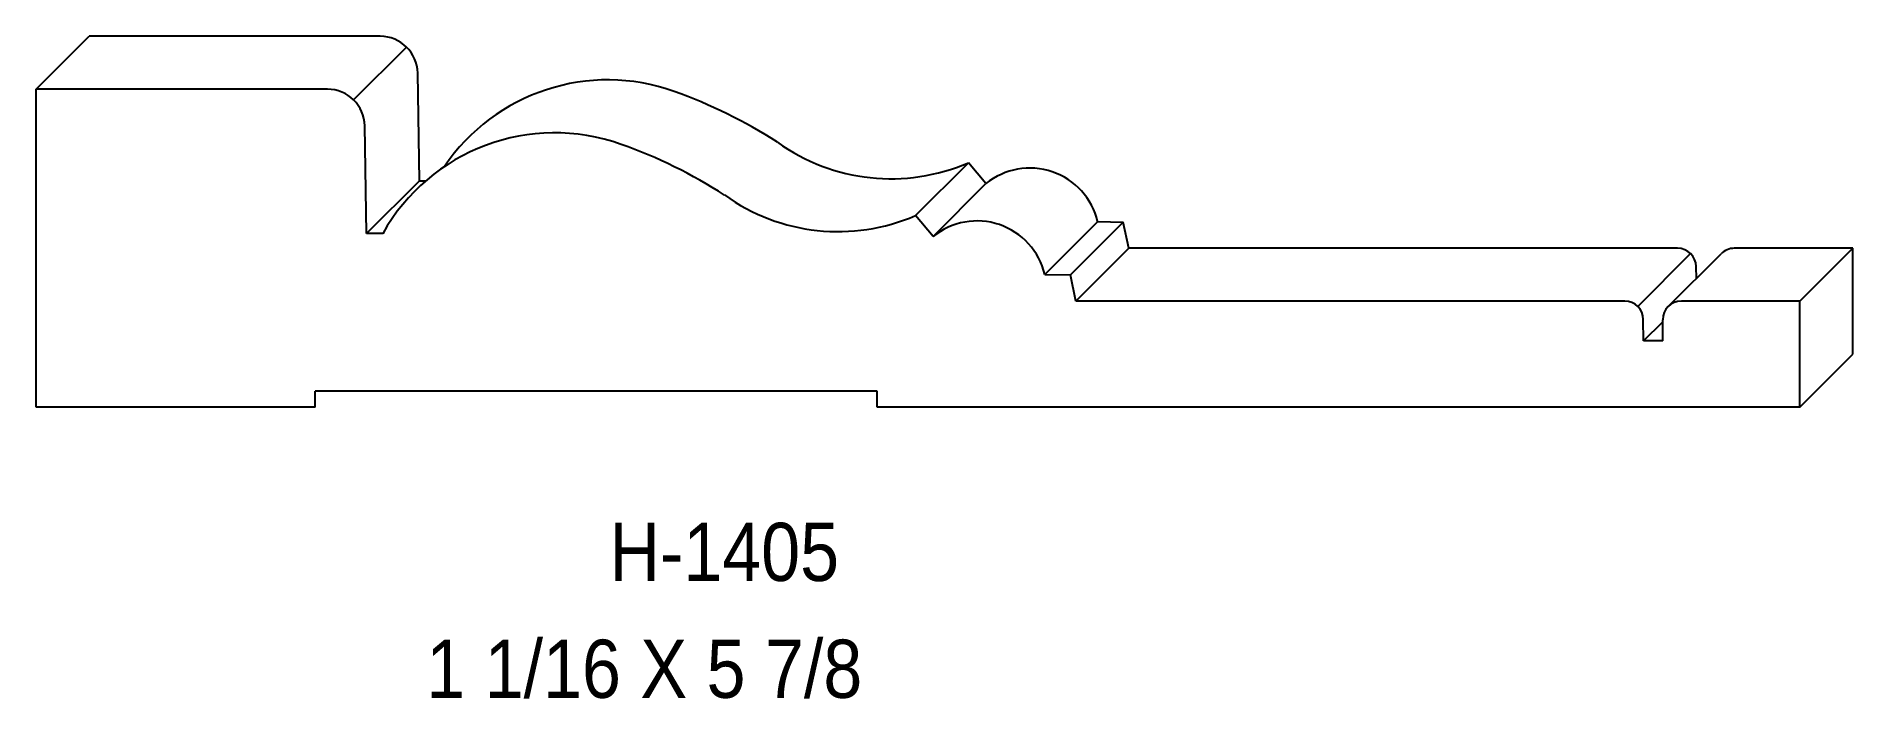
# Model space of a CAD drawing. Extents: x 51.7 to 57.77, y 152.92 to 155.14.
import ezdxf

# ---------------------------------------------------------------- set-up
doc = ezdxf.new("R2010")
doc.units = 0
doc.header["$LTSCALE"] = 5
doc.layers.add('PROFILE', color=7, linetype='CONTINUOUS')
doc.styles.add('TXT', font='TXT', dxfattribs={"height": 3.5})

msp = doc.modelspace()

# ---------------------------------------------------------------- linework, layer by layer
at = {"layer": 'PROFILE', "color": 1, "linetype": 'CONTINUOUS'}
for p, q in [((51.6976, 154.9605), (51.8743, 155.1373)), ((52.8469, 155.1373), (51.8743, 155.1373)), ((52.7578, 154.9247), (52.9345, 155.1014)), ((52.9781, 154.6545), (52.9719, 155.0145)), ((52.6702, 154.9605), (51.6976, 154.9605)), ((51.6976, 153.8981), (51.6976, 154.9605)), ((52.8014, 154.4778), (52.7951, 154.8378)), ((54.6355, 154.5382), (54.8122, 154.715)), ((54.8709, 154.645), (54.8122, 154.715)), ((52.8014, 154.4778), (52.9781, 154.6545)), ((52.9781, 154.6545), (52.9994, 154.6545)), ((54.6942, 154.4682), (54.8709, 154.645)), ((54.6942, 154.4682), (54.6355, 154.5382)), ((52.8552, 154.4778), (52.8014, 154.4778)), ((55.0674, 154.3414), (55.2442, 154.5181)), ((55.1529, 154.3399), (55.3296, 154.5167)), ((55.2442, 154.5181), (55.3296, 154.5167)), ((55.348, 154.429), (55.3296, 154.5167)), ((55.1713, 154.2522), (55.348, 154.429)), ((57.1821, 154.429), (55.348, 154.429)), ((57.0489, 154.2345), (57.2256, 154.4112)), ((57.151, 154.2345), (57.3274, 154.4108)), ((57.767, 154.429), (57.3712, 154.429)), ((57.5903, 154.2522), (57.767, 154.429)), ((57.767, 154.0748), (57.767, 154.429)), ((57.2448, 154.3283), (57.2441, 154.3681)), ((55.0674, 154.3414), (55.1529, 154.3399)), ((55.1713, 154.2522), (55.1529, 154.3399)), ((57.0054, 154.2522), (55.1713, 154.2522)), ((57.5903, 154.2522), (57.1945, 154.2522)), ((57.5903, 153.8981), (57.5903, 154.2522)), ((57.0686, 154.1196), (57.0674, 154.1913)), ((57.0686, 154.1196), (57.1325, 154.1835)), ((57.1325, 154.1196), (57.1325, 154.1903)), ((57.1325, 154.1196), (57.0686, 154.1196)), ((57.5903, 153.8981), (57.767, 154.0748)), ((52.6297, 153.8981), (52.6297, 153.9516)), ((54.5078, 153.9516), (52.6297, 153.9516)), ((54.5078, 153.8981), (54.5078, 153.9516)), ((52.6297, 153.8981), (51.6976, 153.8981)), ((57.5903, 153.8981), (54.5078, 153.8981))]:
    msp.add_line(p, q, dxfattribs=at)
for centre, major_axis, start_param, end_param in [((52.8469, 155.0123), (0.125, 0), 0.017453, 1.570796), ((53.607, 154.3325), (0, 0.6591), -0.343671, 0.97615), ((52.6702, 154.8356), (0.125, 0), 0.017453, 1.570796), ((53.2546, 153.3478), (1.7049, 0), 1.001382, 1.227126), ((53.4302, 154.1557), (0, 0.6591), -0.343671, 1.060323), ((53.0779, 153.1711), (1.7049, 0), 1.001382, 1.227126), ((54.5537, 155.3126), (0.6512, 0), -2.193709, -1.16251), ((55.0177, 154.4643), (0, 0.2327), -1.337534, 0.68234), ((54.377, 155.1359), (0.6512, 0), -2.193709, -1.16251), ((54.841, 154.2876), (0, 0.2327), -1.337534, 0.68234), ((57.1821, 154.367), (0, 0.062), -1.553343, 0), ((57.3712, 154.367), (0, 0.062), 0, 0.785398), ((57.0054, 154.1903), (0, 0.062), -1.553343, 0), ((57.1945, 154.1903), (0, 0.062), 0, 1.570796)]:
    msp.add_ellipse(centre, major_axis=major_axis, ratio=1, start_param=start_param, end_param=end_param, dxfattribs=at)

# ---------------------------------------------------------------- texts
at = {"layer": 'PROFILE', "color": 1, "linetype": 'CONTINUOUS', "style": 'TXT', "width": 0.9}
for s, height, p in [('H-1405', 0.19439, (53.6127, 153.3171)), ('1 1/16 X 5 7/8', 0.194395, (53.0007, 152.9266))]:
    msp.add_text(s, height=height, dxfattribs=at).set_placement(p)

doc.saveas('drawing.dxf')
